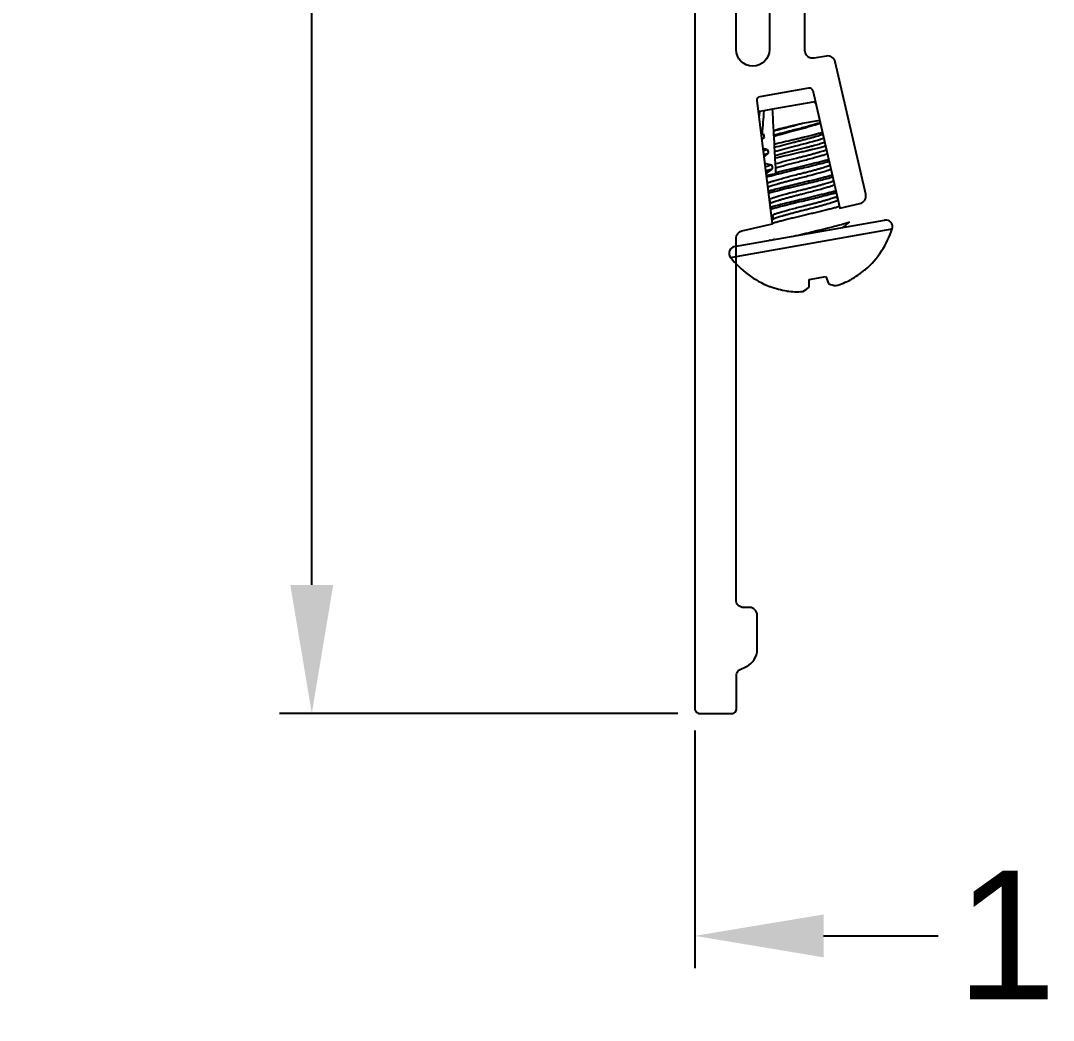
# Model space of a CAD drawing. Extents: x -2.27 to 5.76, y -1.27 to 7.11.
# Drawn here: x -2.268 to -0.262, y -0.596 to 1.346 of the extents above; entities that cross this region are included whole.
import ezdxf

# ---------------------------------------------------------------- set-up
doc = ezdxf.new("R2010")
doc.units = 0
doc.header["$LTSCALE"] = 0.5
doc.header["$MEASUREMENT"] = 0
doc.layers.get('Defpoints').update_dxf_attribs({"linetype": 'CONTINUOUS'})
doc.layers.add('CUST DWG', color=60, linetype='CONTINUOUS', lineweight=20)
doc.layers.add('Hardware', color=242, linetype='CONTINUOUS')
doc.layers.add('Housing', color=150, linetype='CONTINUOUS')
doc.styles.get("Standard").update_dxf_attribs({"font": 'arial.ttf'})
doc.dimstyles.new('LSAD_CustDims', dxfattribs={"dimtxt": 1, "dimasz": 1, "dimexe": 0.0625, "dimexo": 0.042969, "dimgap": 0.0625, "dimtad": 0, "dimtih": 1, "dimtoh": 1, "dimdec": 3, "dimzin": 0, "dimdsep": 46, "dimlunit": 4, "dimtxsty": 'Standard', "dimcen": 0.125, "dimclrd": 256, "dimclre": 256, "dimclrt": 256, "dimadec": 0, "dimazin": 0, "dimtfac": 1, "dimtdec": 3, "dimtix": 1, "dimtofl": 0, "dimtmove": 0, "dimatfit": 3, "dimfxl": 1, "dimfrac": 2, "dimtolj": 1, "dimtzin": 0, "dimarcsym": 0})

# ---------------------------------------------------------------- blocks, each defined once
blk = doc.blocks.new('*D4')
at = {"layer": 'CUST DWG', "lineweight": -2, "ltscale": 0.5, "transparency": 16777216}
for p, q in [((-0.9914, 4.135), (-1.7649, 4.135)), ((-1.7024, 3.885), (-1.7024, 2.2593)), ((-1.7024, 0.25), (-1.7024, 1.8757)), ((-0.9914, 0), (-1.7649, 0))]:
    blk.add_line(p, q, dxfattribs=at)
at = {"layer": 'CUST DWG', "ltscale": 0.5, "transparency": 16777216}
for points in [[(-1.7441, 3.885), (-1.6607, 3.885), (-1.7024, 4.135)], [(-1.7441, 0.25), (-1.6607, 0.25), (-1.7024, 0)]]:
    blk.add_solid(points, dxfattribs=at)
at = {"layer": 'Defpoints', "color": 0, "ltscale": 0.5, "transparency": 16777216}
for p in [(-1.7024, 4.135), (-0.9484, 4.135), (-0.9484, 0)]:
    blk.add_point(p, dxfattribs=at)
at = {"layer": 'CUST DWG', "ltscale": 0.5, "transparency": 16777216, "insert": (-1.7024, 2.0675), "char_height": 0.25, "width": 1.130985, "attachment_point": 5}
blk.add_mtext('\\A1;4 1/8"', dxfattribs=at)
blk = doc.blocks.new('*D5')
at = {"layer": 'CUST DWG', "lineweight": -2, "ltscale": 0.5, "transparency": 16777216}
for p, q in [((-0.9584, -0.033), (-0.9584, -0.4943)), ((0.9584, -0.033), (0.9584, -0.4943)), ((-0.7084, -0.4318), (-0.4857, -0.4318)), ((0.7084, -0.4318), (0.4857, -0.4318))]:
    blk.add_line(p, q, dxfattribs=at)
at = {"layer": 'CUST DWG', "ltscale": 0.5, "transparency": 16777216}
for points in [[(-0.7084, -0.3902), (-0.7084, -0.4735), (-0.9584, -0.4318)], [(0.7084, -0.3902), (0.7084, -0.4735), (0.9584, -0.4318)]]:
    blk.add_solid(points, dxfattribs=at)
at = {"layer": 'Defpoints', "color": 0, "ltscale": 0.5, "transparency": 16777216}
for p in [(-0.9584, 0.01), (0.9584, 0.01), (0.9584, -0.4318)]:
    blk.add_point(p, dxfattribs=at)
at = {"layer": 'CUST DWG', "ltscale": 0.5, "transparency": 16777216, "insert": (0, -0.4318), "char_height": 0.25, "width": 1.736028, "attachment_point": 5}
blk.add_mtext('\\A1;1 7/8"', dxfattribs=at)

msp = doc.modelspace()

# ---------------------------------------------------------------- linework, layer by layer
at = {"layer": 'Hardware', "linetype": 'Continuous', "lineweight": 25, "transparency": 16777216}
for p, q in [((-0.7252, 1.1884), (-0.8073, 1.1739)), ((-0.7235, 1.1849), (-0.7252, 1.1884)), ((-0.8325, 1.1695), (-0.8335, 1.1603)), ((-0.8244, 1.1709), (-0.8325, 1.1695)), ((-0.8073, 1.1739), (-0.8244, 1.1709)), ((-0.7159, 1.1521), (-0.7502, 1.1461)), ((-0.8047, 1.1239), (-0.8051, 1.1319)), ((-0.8037, 1.1056), (-0.8046, 1.1217)), ((-0.803, 1.0921), (-0.8034, 1.1001)), ((-0.8023, 1.0786), (-0.8026, 1.0842)), ((-0.8014, 1.0603), (-0.8018, 1.0682)), ((-0.8007, 1.0482), (-0.8193, 1.0449)), ((-0.8007, 1.0482), (-0.8009, 1.0512)), ((-0.6808, 0.9979), (-0.6821, 1.0053)), ((-0.8131, 0.9984), (-0.8118, 0.991)), ((-0.8077, 0.9676), (-0.8064, 0.9603)), ((-0.8811, 0.9071), (-0.5897, 0.9584)), ((-0.8892, 0.8862), (-0.5751, 0.9416)), ((-0.7366, 0.8431), (-0.7037, 0.8489)), ((-0.7366, 0.8284), (-0.7366, 0.8431)), ((-0.7037, 0.8489), (-0.6986, 0.8351)), ((-0.6282, 0.8622), (-0.6268, 0.8624)), ((-0.8135, 0.8295), (-0.812, 0.8298))]:
    msp.add_line(p, q, dxfattribs=at)
for centre, radius, start, end in [((-0.5875, 0.9456), 0.013, 342.0062, 100), ((-0.7468, 0.9974), 0.1806, 311.6613, 342.0062), ((-0.8789, 0.8942), 0.013, 100, 217.9938), ((-0.7468, 0.9974), 0.1806, 217.9938, 248.3387), ((-0.726, 0.9765), 0.1512, 286.061, 297.6918), ((-0.7468, 0.9996), 0.1815, 300.1187, 310.771), ((-0.7477, 0.9995), 0.1815, 249.229, 259.8813), ((-0.767, 0.8589), 0.0431, 294.8076, 314.868), ((-0.6805, 0.8742), 0.0431, 245.132, 265.1924), ((-0.7593, 0.9706), 0.1512, 262.3082, 273.939)]:
    msp.add_arc(centre, radius, start, end, dxfattribs=at)
for start_param, end_param in [(5.267834, 5.285097), (5.338078, 5.356179), (5.412021, 5.431208)]:
    msp.add_ellipse((-0.8197, 1.4108), major_axis=(0.092, -0.522), ratio=0.122785, start_param=start_param, end_param=end_param, dxfattribs=at)
for points in [[(-0.8244, 1.1709), (-0.8255, 1.1561), (-0.8267, 1.1413), (-0.8278, 1.1264)], [(-0.8051, 1.1326), (-0.8059, 1.1464), (-0.8066, 1.1601), (-0.8073, 1.1739)], [(-0.7502, 1.1461), (-0.7572, 1.1443), (-0.7645, 1.1425), (-0.7721, 1.1407)], [(-0.7721, 1.1405), (-0.7649, 1.1423), (-0.7573, 1.1442), (-0.7502, 1.1461)], [(-0.8278, 1.1264), (-0.8283, 1.1263), (-0.8288, 1.1261), (-0.8292, 1.126)], [(-0.8291, 1.1247), (-0.8281, 1.1251), (-0.8269, 1.1255), (-0.8256, 1.1259)], [(-0.8278, 1.1264), (-0.8271, 1.1262), (-0.8264, 1.1261), (-0.8256, 1.1259)], [(-0.8051, 1.1319), (-0.8051, 1.1321), (-0.8051, 1.1323), (-0.8051, 1.1326)], [(-0.8046, 1.1217), (-0.8046, 1.1224), (-0.8047, 1.1232), (-0.8047, 1.1239)], [(-0.8237, 1.1184), (-0.8251, 1.1173), (-0.8265, 1.1162), (-0.8279, 1.1151)], [(-0.8157, 1.0884), (-0.8185, 1.0863), (-0.8211, 1.0842), (-0.8238, 1.0821)], [(-0.8026, 1.0842), (-0.7909, 1.0873), (-0.7775, 1.0908), (-0.7639, 1.0942)], [(-0.6827, 1.0048), (-0.6825, 1.005), (-0.6823, 1.0051), (-0.6821, 1.0053)], [(-0.8135, 0.9982), (-0.8134, 0.9982), (-0.8132, 0.9981), (-0.813, 0.998)], [(-0.8113, 0.9915), (-0.8117, 0.9911), (-0.8121, 0.9908), (-0.8125, 0.9904)], [(-0.6804, 0.9981), (-0.6806, 0.9981), (-0.6807, 0.9982), (-0.6809, 0.9983)], [(-0.8098, 0.9681), (-0.8091, 0.9678), (-0.8083, 0.9675), (-0.8076, 0.9673)], [(-0.8058, 0.9607), (-0.8068, 0.9599), (-0.8077, 0.9592), (-0.8086, 0.9584)], [(-0.8128, 0.9195), (-0.813, 0.9193), (-0.8132, 0.9192), (-0.8134, 0.919)]]:
    msp.add_open_spline(points, degree=3, dxfattribs=at)
for points, knots in [([(-0.7707, 1.1328), (-0.7628, 1.1348), (-0.7545, 1.1369), (-0.7389, 1.141), (-0.7317, 1.143), (-0.723, 1.1456), (-0.7204, 1.1464), (-0.717, 1.1474), (-0.716, 1.1478), (-0.715, 1.1481)], [0, 0, 0, 0, 0.25, 0.25, 0.5, 0.5, 0.625, 0.625, 0.6912175, 0.6912175, 0.6912175, 0.6912175]), ([(-0.7704, 1.131), (-0.7686, 1.1314), (-0.7651, 1.1323), (-0.7598, 1.1337), (-0.7545, 1.1352), (-0.7493, 1.1366), (-0.7443, 1.138), (-0.7394, 1.1394), (-0.7348, 1.1407), (-0.7303, 1.1421), (-0.7263, 1.1433), (-0.7225, 1.1445), (-0.7191, 1.1456), (-0.7165, 1.1465), (-0.7152, 1.1469), (-0.7147, 1.1471)], [0, 0, 0, 0, 0.048648, 0.0972962, 0.1472754, 0.1972547, 0.2473158, 0.2973769, 0.3488876, 0.4003983, 0.4505383, 0.5006782, 0.5522771, 0.6038759, 0.6284197, 0.6284197, 0.6284197, 0.6284197]), ([(-0.7721, 1.1407), (-0.7779, 1.1393), (-0.7836, 1.138), (-0.7948, 1.1352), (-0.8002, 1.1338), (-0.8051, 1.1326)], [0, 0, 0, 0, 0.5, 0.5, 1, 1, 1, 1]), ([(-0.8051, 1.1319), (-0.8001, 1.1333), (-0.7946, 1.1347), (-0.7833, 1.1377), (-0.7776, 1.1391), (-0.7721, 1.1405)], [0, 0, 0, 0, 0.5, 0.5, 1, 1, 1, 1]), ([(-0.8047, 1.1239), (-0.7996, 1.1253), (-0.7939, 1.1268), (-0.7823, 1.1299), (-0.7764, 1.1314), (-0.7707, 1.1328)], [0, 0, 0, 0, 0.5, 0.5, 1, 1, 1, 1]), ([(-0.8046, 1.1217), (-0.7994, 1.1232), (-0.7939, 1.1247), (-0.7824, 1.1278), (-0.7764, 1.1294), (-0.7704, 1.131)], [0, 0, 0, 0, 0.5, 0.5, 1, 1, 1, 1]), ([(-0.7105, 1.1285), (-0.7111, 1.1283), (-0.7128, 1.1278), (-0.7159, 1.127), (-0.72, 1.1259), (-0.7245, 1.1247), (-0.7293, 1.1235), (-0.7343, 1.1222), (-0.7396, 1.1209), (-0.7452, 1.1196), (-0.7517, 1.118), (-0.7591, 1.1162), (-0.7647, 1.1149), (-0.7674, 1.1143)], [0.3912584, 0.3912584, 0.3912584, 0.3912584, 0.419958, 0.4726258, 0.5252936, 0.5794574, 0.6336212, 0.686859, 0.7400967, 0.7948807, 0.8496647, 0.9243125, 1, 1, 1, 1]), ([(-0.7666, 1.1097), (-0.764, 1.1104), (-0.7585, 1.1117), (-0.7505, 1.1138), (-0.7425, 1.1159), (-0.7349, 1.1179), (-0.728, 1.1199), (-0.7217, 1.1217), (-0.7163, 1.1233), (-0.7124, 1.1245), (-0.7105, 1.1252), (-0.7097, 1.1254)], [0, 0, 0, 0, 0.0884382, 0.1792117, 0.2716125, 0.3648493, 0.4580862, 0.550487, 0.6412605, 0.7296987, 0.7846554, 0.7846554, 0.7846554, 0.7846554]), ([(-0.8281, 1.1169), (-0.828, 1.1169), (-0.8268, 1.1174), (-0.8252, 1.1179), (-0.8237, 1.1184)], [0.6613543, 0.6613543, 0.6613543, 0.6613543, 0.6825629, 1, 1, 1, 1]), ([(-0.7674, 1.1143), (-0.7738, 1.1128), (-0.7801, 1.1113), (-0.7924, 1.1084), (-0.7983, 1.1069), (-0.8037, 1.1056)], [0, 0, 0, 0, 0.5, 0.5, 1, 1, 1, 1]), ([(-0.8034, 1.1001), (-0.8035, 1.1012), (-0.8036, 1.1023), (-0.8036, 1.1034), (-0.8037, 1.1041), (-0.8037, 1.1049), (-0.8037, 1.1056)], [0, 0, 0, 0, 0.0001874354, 0.0001874354, 0.0001874354, 0.0003074882, 0.0003074882, 0.0003074882, 0.0003074882]), ([(-0.8034, 1.1001), (-0.798, 1.1016), (-0.792, 1.1032), (-0.7794, 1.1065), (-0.7729, 1.1082), (-0.7666, 1.1097)], [0, 0, 0, 0, 0.5, 0.5, 1, 1, 1, 1]), ([(-0.7653, 1.102), (-0.7574, 1.104), (-0.749, 1.1061), (-0.7335, 1.1103), (-0.7263, 1.1123), (-0.7175, 1.1148), (-0.715, 1.1156), (-0.7109, 1.1168), (-0.7094, 1.1174), (-0.708, 1.1178)], [0, 0, 0, 0, 0.25, 0.25, 0.5, 0.5, 0.625, 0.625, 0.7281241, 0.7281241, 0.7281241, 0.7281241]), ([(-0.7639, 1.0942), (-0.7604, 1.095), (-0.755, 1.0964), (-0.748, 1.0982), (-0.7425, 1.0996), (-0.7368, 1.1011), (-0.731, 1.1026), (-0.7254, 1.1042), (-0.7201, 1.1056), (-0.7152, 1.107), (-0.7106, 1.1084), (-0.7077, 1.1092), (-0.7062, 1.1097), (-0.7061, 1.1097)], [0, 0, 0, 0, 0.0834251, 0.1260067, 0.1685884, 0.2182514, 0.2679144, 0.3190165, 0.3701187, 0.4198424, 0.4695662, 0.5207354, 0.5248835, 0.5248835, 0.5248835, 0.5248835]), ([(-0.8258, 1.0977), (-0.8254, 1.0976), (-0.8251, 1.0975), (-0.8247, 1.0975), (-0.8224, 1.0969), (-0.8201, 1.0964), (-0.8178, 1.0959)], [0.0001537919, 0.0001537919, 0.0001537919, 0.0001537919, 0.0001810115, 0.0001810115, 0.0001810115, 0.000362095, 0.000362095, 0.000362095, 0.000362095]), ([(-0.8252, 1.0934), (-0.8245, 1.0937), (-0.8236, 1.094), (-0.8213, 1.0948), (-0.8197, 1.0953), (-0.8178, 1.0959)], [0.591415, 0.591415, 0.591415, 0.591415, 0.75, 0.75, 1, 1, 1, 1]), ([(-0.8243, 1.0855), (-0.824, 1.0856), (-0.8228, 1.0861), (-0.8202, 1.087), (-0.8172, 1.0879), (-0.8157, 1.0884)], [0.4391643, 0.4391643, 0.4391643, 0.4391643, 0.5053271, 0.7529688, 1, 1, 1, 1]), ([(-0.803, 1.0921), (-0.7975, 1.0936), (-0.7913, 1.0953), (-0.7784, 1.0987), (-0.7717, 1.1004), (-0.7653, 1.102)], [0, 0, 0, 0, 0.5, 0.5, 1, 1, 1, 1]), ([(-0.8026, 1.0842), (-0.8026, 1.0846), (-0.8027, 1.085), (-0.8027, 1.0854), (-0.8027, 1.0862), (-0.8028, 1.0869), (-0.8028, 1.0877), (-0.8029, 1.0892), (-0.803, 1.0907), (-0.803, 1.0921)], [0.0000695081, 0.0000695081, 0.0000695081, 0.0000695081, 0.0001386637, 0.0001386637, 0.0001386637, 0.0002773283, 0.0002773283, 0.0002773283, 0.0005446923, 0.0005446923, 0.0005446923, 0.0005446923]), ([(-0.7628, 1.0878), (-0.7697, 1.0863), (-0.7765, 1.0847), (-0.7899, 1.0816), (-0.7963, 1.08), (-0.8023, 1.0786)], [0, 0, 0, 0, 0.5, 0.5, 1, 1, 1, 1]), ([(-0.7043, 1.1019), (-0.7056, 1.1015), (-0.7085, 1.1008), (-0.7132, 1.0996), (-0.7183, 1.0983), (-0.7238, 1.097), (-0.7296, 1.0956), (-0.7356, 1.0941), (-0.7432, 1.0923), (-0.7522, 1.0902), (-0.7592, 1.0886), (-0.7628, 1.0878)], [0.4542733, 0.4542733, 0.4542733, 0.4542733, 0.5038226, 0.5579182, 0.6120137, 0.6652134, 0.718413, 0.7731576, 0.8279021, 0.9131695, 1, 1, 1, 1]), ([(-0.7612, 1.0789), (-0.7585, 1.0796), (-0.7531, 1.081), (-0.745, 1.083), (-0.7371, 1.0851), (-0.7295, 1.0872), (-0.7225, 1.0891), (-0.7163, 1.0909), (-0.7109, 1.0925), (-0.7065, 1.0939), (-0.704, 1.0947), (-0.7029, 1.0952), (-0.7028, 1.0952)], [0, 0, 0, 0, 0.0884352, 0.1792057, 0.2716034, 0.3648371, 0.4580708, 0.5504685, 0.641239, 0.7296742, 0.8181094, 0.8273299, 0.8273299, 0.8273299, 0.8273299]), ([(-0.7599, 1.0712), (-0.7519, 1.0732), (-0.7436, 1.0753), (-0.728, 1.0795), (-0.7208, 1.0815), (-0.7121, 1.084), (-0.7095, 1.0848), (-0.7051, 1.0862), (-0.7033, 1.0868), (-0.7015, 1.0875), (-0.7013, 1.0876), (-0.701, 1.0877)], [0, 0, 0, 0, 0.25, 0.25, 0.5, 0.5, 0.625, 0.625, 0.75, 0.75, 0.7695298, 0.7695298, 0.7695298, 0.7695298]), ([(-0.8222, 1.0686), (-0.8217, 1.0685), (-0.8213, 1.0684), (-0.8208, 1.0683), (-0.8171, 1.0675), (-0.8133, 1.0667), (-0.8095, 1.066)], [0.0002582975, 0.0002582975, 0.0002582975, 0.0002582975, 0.000293784, 0.000293784, 0.000293784, 0.000587968, 0.000587968, 0.000587968, 0.000587968]), ([(-0.8214, 1.062), (-0.821, 1.0621), (-0.8206, 1.0623), (-0.8177, 1.0635), (-0.8142, 1.0646), (-0.8095, 1.066)], [0.4193897, 0.4193897, 0.4193897, 0.4193897, 0.5, 0.5, 1, 1, 1, 1]), ([(-0.8018, 1.0682), (-0.8019, 1.0699), (-0.802, 1.0717), (-0.8021, 1.0735), (-0.8021, 1.0744), (-0.8021, 1.0753), (-0.8022, 1.0762), (-0.8022, 1.077), (-0.8023, 1.0778), (-0.8023, 1.0786)], [0, 0, 0, 0, 0.0003045363, 0.0003045363, 0.0003045363, 0.0004568481, 0.0004568481, 0.0004568481, 0.000587397, 0.000587397, 0.000587397, 0.000587397]), ([(-0.8018, 1.0682), (-0.7961, 1.0698), (-0.7895, 1.0716), (-0.7755, 1.0753), (-0.7682, 1.0772), (-0.7612, 1.0789)], [0, 0, 0, 0, 0.5, 0.5, 1, 1, 1, 1]), ([(-0.8014, 1.0603), (-0.7956, 1.0619), (-0.7889, 1.0637), (-0.7746, 1.0675), (-0.767, 1.0695), (-0.7599, 1.0712)], [0, 0, 0, 0, 0.5, 0.5, 1, 1, 1, 1]), ([(-0.7582, 1.0616), (-0.7548, 1.0624), (-0.7479, 1.064), (-0.7377, 1.0665), (-0.7277, 1.0689), (-0.7181, 1.0713), (-0.7093, 1.0736), (-0.7029, 1.0753), (-0.6994, 1.0762), (-0.6985, 1.0765)], [0, 0, 0, 0, 0.0755779, 0.1531431, 0.2320928, 0.3117535, 0.3914142, 0.4703638, 0.5034405, 0.5034405, 0.5034405, 0.5034405]), ([(-0.7575, 1.0578), (-0.7475, 1.0601), (-0.737, 1.0626), (-0.7173, 1.0675), (-0.7082, 1.0698), (-0.6997, 1.0721), (-0.6986, 1.0724), (-0.6976, 1.0727)], [0, 0, 0, 0, 0.25, 0.25, 0.5, 0.5, 0.5377032, 0.5377032, 0.5377032, 0.5377032]), ([(-0.7558, 1.0482), (-0.7531, 1.0488), (-0.7477, 1.0502), (-0.7396, 1.0523), (-0.7317, 1.0544), (-0.7241, 1.0564), (-0.7171, 1.0583), (-0.7109, 1.0601), (-0.7055, 1.0617), (-0.701, 1.0631), (-0.6979, 1.0642), (-0.6964, 1.0648), (-0.6958, 1.065)], [0, 0, 0, 0, 0.0884346, 0.1792045, 0.2716016, 0.3648347, 0.4580677, 0.5504648, 0.6412347, 0.7296693, 0.8181039, 0.8775242, 0.8775242, 0.8775242, 0.8775242]), ([(-0.8204, 1.0541), (-0.8203, 1.0541), (-0.8193, 1.0546), (-0.8172, 1.0554), (-0.8129, 1.0568), (-0.8092, 1.058), (-0.8074, 1.0585)], [0.2455385, 0.2455385, 0.2455385, 0.2455385, 0.2714058, 0.5169233, 0.7561037, 1, 1, 1, 1]), ([(-0.8074, 1.0585), (-0.8104, 1.0563), (-0.8134, 1.054), (-0.8164, 1.0517), (-0.8175, 1.0508), (-0.8186, 1.0499), (-0.8198, 1.0491)], [0, 0, 0, 0, 0.0002885862, 0.0002885862, 0.0002885862, 0.0003972102, 0.0003972102, 0.0003972102, 0.0003972102]), ([(-0.819, 1.0424), (-0.8174, 1.0429), (-0.8135, 1.0439), (-0.8064, 1.0458), (-0.7975, 1.0481), (-0.788, 1.0505), (-0.7779, 1.0529), (-0.7677, 1.0554), (-0.7609, 1.057), (-0.7575, 1.0578)], [0.4760484, 0.4760484, 0.4760484, 0.4760484, 0.5296362, 0.6085858, 0.6882465, 0.7679072, 0.8468569, 0.9244221, 1, 1, 1, 1]), ([(-0.8175, 1.0304), (-0.8167, 1.0309), (-0.8155, 1.0314), (-0.8124, 1.0326), (-0.8105, 1.0332), (-0.8061, 1.0346), (-0.8035, 1.0354), (-0.7948, 1.0379), (-0.7876, 1.0399), (-0.772, 1.0441), (-0.7637, 1.0462), (-0.7558, 1.0482)], [0.1221734, 0.1221734, 0.1221734, 0.1221734, 0.25, 0.25, 0.375, 0.375, 0.5, 0.5, 0.75, 0.75, 1, 1, 1, 1]), ([(-0.8009, 1.0512), (-0.8009, 1.052), (-0.801, 1.0528), (-0.801, 1.0536), (-0.8011, 1.0547), (-0.8011, 1.0559), (-0.8012, 1.057), (-0.8012, 1.0581), (-0.8013, 1.0592), (-0.8014, 1.0603)], [0, 0, 0, 0, 0.0001386643, 0.0001386643, 0.0001386643, 0.0003506124, 0.0003506124, 0.0003506124, 0.0005626753, 0.0005626753, 0.0005626753, 0.0005626753]), ([(-0.8009, 1.0512), (-0.7944, 1.0529), (-0.7873, 1.0546), (-0.7728, 1.0582), (-0.7653, 1.0599), (-0.7582, 1.0616)], [0, 0, 0, 0, 0.5, 0.5, 1, 1, 1, 1]), ([(-0.7544, 1.0405), (-0.7465, 1.0424), (-0.7382, 1.0446), (-0.7226, 1.0487), (-0.7154, 1.0507), (-0.7067, 1.0533), (-0.7041, 1.054), (-0.6997, 1.0554), (-0.6979, 1.056), (-0.6955, 1.0569), (-0.6947, 1.0572), (-0.6941, 1.0575)], [0, 0, 0, 0, 0.25, 0.25, 0.5, 0.5, 0.625, 0.625, 0.75, 0.75, 0.8187201, 0.8187201, 0.8187201, 0.8187201]), ([(-0.7527, 1.0309), (-0.7494, 1.0316), (-0.7425, 1.0333), (-0.7323, 1.0357), (-0.7223, 1.0382), (-0.7127, 1.0406), (-0.7038, 1.0428), (-0.6968, 1.0447), (-0.6929, 1.0457), (-0.6915, 1.0461)], [0, 0, 0, 0, 0.0755779, 0.1531431, 0.2320928, 0.3117535, 0.3914142, 0.4703638, 0.5214707, 0.5214707, 0.5214707, 0.5214707]), ([(-0.8165, 1.0224), (-0.8161, 1.0227), (-0.8152, 1.0232), (-0.8127, 1.0243), (-0.8092, 1.0255), (-0.8047, 1.0269), (-0.7994, 1.0285), (-0.7931, 1.0303), (-0.7861, 1.0322), (-0.7786, 1.0343), (-0.7706, 1.0364), (-0.7625, 1.0384), (-0.7571, 1.0398), (-0.7544, 1.0405)], [0.0144535, 0.0144535, 0.0144535, 0.0144535, 0.0911262, 0.1818961, 0.2703307, 0.3587653, 0.4495352, 0.5419323, 0.6351653, 0.7283984, 0.8207955, 0.9115654, 1, 1, 1, 1]), ([(-0.8156, 1.0151), (-0.8137, 1.0157), (-0.8116, 1.0162), (-0.802, 1.0188), (-0.7929, 1.0211), (-0.7732, 1.026), (-0.7627, 1.0285), (-0.7527, 1.0309)], [0.4246885, 0.4246885, 0.4246885, 0.4246885, 0.5, 0.5, 0.75, 0.75, 1, 1, 1, 1]), ([(-0.8151, 1.0112), (-0.8131, 1.0118), (-0.8087, 1.013), (-0.8009, 1.015), (-0.7921, 1.0173), (-0.7825, 1.0197), (-0.7725, 1.0221), (-0.7623, 1.0246), (-0.7554, 1.0262), (-0.7521, 1.027)], [0.457053, 0.457053, 0.457053, 0.457053, 0.5296362, 0.6085858, 0.6882465, 0.7679072, 0.8468569, 0.9244221, 1, 1, 1, 1]), ([(-0.7521, 1.027), (-0.7421, 1.0293), (-0.7315, 1.0319), (-0.7119, 1.0367), (-0.7028, 1.0391), (-0.6937, 1.0415), (-0.6921, 1.0419), (-0.6906, 1.0423)], [0, 0, 0, 0, 0.25, 0.25, 0.5, 0.5, 0.5571874, 0.5571874, 0.5571874, 0.5571874]), ([(-0.7504, 1.0174), (-0.7477, 1.0181), (-0.7423, 1.0194), (-0.7342, 1.0215), (-0.7262, 1.0236), (-0.7187, 1.0256), (-0.7117, 1.0276), (-0.7054, 1.0293), (-0.7001, 1.0309), (-0.6956, 1.0323), (-0.6921, 1.0336), (-0.6899, 1.0344), (-0.6891, 1.0349), (-0.6889, 1.035)], [0, 0, 0, 0, 0.0884346, 0.1792045, 0.2716016, 0.3648347, 0.4580677, 0.5504648, 0.6412347, 0.7296693, 0.8181039, 0.9088738, 0.9462246, 0.9462246, 0.9462246, 0.9462246]), ([(-0.749, 1.0097), (-0.7411, 1.0117), (-0.7328, 1.0138), (-0.7172, 1.0179), (-0.71, 1.0199), (-0.7013, 1.0225), (-0.6987, 1.0233), (-0.6943, 1.0246), (-0.6924, 1.0252), (-0.6892, 1.0265), (-0.688, 1.027), (-0.6872, 1.0276)], [0, 0, 0, 0, 0.25, 0.25, 0.5, 0.5, 0.625, 0.625, 0.75, 0.75, 0.8849701, 0.8849701, 0.8849701, 0.8849701]), ([(-0.8131, 0.9984), (-0.8132, 0.9991), (-0.8116, 1.0001), (-0.8069, 1.0018), (-0.8051, 1.0024), (-0.8007, 1.0038), (-0.7981, 1.0046), (-0.7894, 1.0071), (-0.7822, 1.0091), (-0.7666, 1.0133), (-0.7583, 1.0154), (-0.7504, 1.0174)], [0, 0, 0, 0, 0.25, 0.25, 0.375, 0.375, 0.5, 0.5, 0.75, 0.75, 1, 1, 1, 1]), ([(-0.8113, 0.9915), (-0.8108, 0.9918), (-0.81, 0.9924), (-0.8073, 0.9935), (-0.8038, 0.9947), (-0.7993, 0.9961), (-0.7939, 0.9977), (-0.7877, 0.9995), (-0.7807, 1.0015), (-0.7731, 1.0035), (-0.7652, 1.0056), (-0.7571, 1.0077), (-0.7517, 1.009), (-0.749, 1.0097)], [0, 0, 0, 0, 0.091126, 0.181896, 0.270331, 0.358765, 0.449535, 0.541932, 0.635165, 0.728398, 0.820796, 0.911565, 1, 1, 1, 1]), ([(-0.7473, 1.0001), (-0.7439, 1.0009), (-0.7371, 1.0025), (-0.7269, 1.0049), (-0.7168, 1.0074), (-0.7073, 1.0098), (-0.6984, 1.012), (-0.6908, 1.0141), (-0.6864, 1.0152), (-0.6845, 1.0158)], [0, 0, 0, 0, 0.0755779, 0.1531431, 0.2320928, 0.3117535, 0.3914142, 0.4703638, 0.5401777, 0.5401777, 0.5401777, 0.5401777]), ([(-0.7466, 0.9962), (-0.7366, 0.9986), (-0.7261, 1.0011), (-0.7064, 1.006), (-0.6973, 1.0083), (-0.6877, 1.0109), (-0.6856, 1.0114), (-0.6836, 1.012)], [0, 0, 0, 0, 0.25, 0.25, 0.5, 0.5, 0.5775224, 0.5775224, 0.5775224, 0.5775224]), ([(-0.7449, 0.9866), (-0.7423, 0.9873), (-0.7368, 0.9886), (-0.7287, 0.9907), (-0.7208, 0.9928), (-0.7132, 0.9948), (-0.7062, 0.9968), (-0.7, 0.9986), (-0.6946, 1.0002), (-0.6902, 1.0016), (-0.6866, 1.0028), (-0.684, 1.0039), (-0.6831, 1.0045), (-0.6827, 1.0048)], [0, 0, 0, 0, 0.088435, 0.179204, 0.271602, 0.364835, 0.458068, 0.550465, 0.641235, 0.729669, 0.818104, 0.908874, 1, 1, 1, 1]), ([(-0.8117, 0.9839), (-0.8094, 0.9846), (-0.8068, 0.9853), (-0.7966, 0.988), (-0.7875, 0.9903), (-0.7678, 0.9952), (-0.7573, 0.9977), (-0.7473, 1.0001)], [0.4032542, 0.4032542, 0.4032542, 0.4032542, 0.5, 0.5, 0.75, 0.75, 1, 1, 1, 1]), ([(-0.8113, 0.98), (-0.8109, 0.9801), (-0.8084, 0.9808), (-0.8034, 0.9822), (-0.7955, 0.9843), (-0.7867, 0.9865), (-0.7771, 0.9889), (-0.7671, 0.9914), (-0.7569, 0.9938), (-0.75, 0.9954), (-0.7466, 0.9962)], [0.4372386, 0.4372386, 0.4372386, 0.4372386, 0.4520709, 0.5296362, 0.6085858, 0.6882465, 0.7679072, 0.8468569, 0.9244221, 1, 1, 1, 1]), ([(-0.8079, 0.9527), (-0.8071, 0.9529), (-0.8042, 0.9537), (-0.7987, 0.9552), (-0.7908, 0.9573), (-0.7819, 0.9596), (-0.7724, 0.962), (-0.7623, 0.9644), (-0.7521, 0.9669), (-0.7419, 0.9693), (-0.7316, 0.9717), (-0.7214, 0.9742), (-0.7114, 0.9766), (-0.7018, 0.979), (-0.693, 0.9813), (-0.6851, 0.9833), (-0.6802, 0.9847), (-0.6778, 0.9854), (-0.6775, 0.9854)], [0.1831141, 0.1831141, 0.1831141, 0.1831141, 0.2001443, 0.2402243, 0.2810197, 0.3221825, 0.3633452, 0.4041406, 0.4442206, 0.4832737, 0.5223268, 0.5624068, 0.6032021, 0.6443649, 0.6855277, 0.7263231, 0.7664031, 0.7724677, 0.7724677, 0.7724677, 0.7724677]), ([(-0.8077, 0.9676), (-0.8078, 0.9683), (-0.8061, 0.9693), (-0.8015, 0.9711), (-0.7997, 0.9717), (-0.7953, 0.973), (-0.7927, 0.9738), (-0.784, 0.9764), (-0.7767, 0.9784), (-0.7612, 0.9825), (-0.7528, 0.9846), (-0.7449, 0.9866)], [0, 0, 0, 0, 0.25, 0.25, 0.375, 0.375, 0.5, 0.5, 0.75, 0.75, 1, 1, 1, 1]), ([(-0.8058, 0.9607), (-0.8054, 0.961), (-0.8045, 0.9616), (-0.8019, 0.9628), (-0.7983, 0.964), (-0.7939, 0.9654), (-0.7885, 0.967), (-0.7823, 0.9687), (-0.7753, 0.9707), (-0.7677, 0.9727), (-0.7598, 0.9748), (-0.7517, 0.9769), (-0.7436, 0.9789), (-0.7355, 0.9809), (-0.7274, 0.983), (-0.7195, 0.9851), (-0.7119, 0.9871), (-0.7049, 0.9891), (-0.6986, 0.9909), (-0.6933, 0.9925), (-0.6888, 0.9939), (-0.6853, 0.9951), (-0.6827, 0.9962), (-0.681, 0.9972), (-0.6809, 0.9977), (-0.6808, 0.9979)], [0, 0, 0, 0, 0.043507, 0.086844, 0.129067, 0.171289, 0.214626, 0.25874, 0.303253, 0.347767, 0.391881, 0.435218, 0.47744, 0.519662, 0.562999, 0.607113, 0.651627, 0.69614, 0.740254, 0.783591, 0.825813, 0.868036, 0.911373, 0.955487, 1, 1, 1, 1]), ([(-0.7668, 0.9272), (-0.7606, 0.9288), (-0.7542, 0.9303), (-0.7413, 0.9334), (-0.7351, 0.9348), (-0.7223, 0.9379), (-0.7158, 0.9394), (-0.7033, 0.9425), (-0.6972, 0.944), (-0.686, 0.9469), (-0.681, 0.9482), (-0.6722, 0.9506), (-0.6686, 0.9516), (-0.6621, 0.9535), (-0.6595, 0.9545), (-0.658, 0.9552)], [0, 0, 0, 0, 0.125, 0.125, 0.25, 0.25, 0.375, 0.375, 0.5, 0.5, 0.625, 0.625, 0.75, 0.75, 0.8966935, 0.8966935, 0.8966935, 0.8966935]), ([(-0.6708, 0.9441), (-0.6689, 0.9457), (-0.6645, 0.9494), (-0.6601, 0.9532), (-0.6575, 0.9554)], [0, 0, 0, 0, 0.3965952, 0.9479299, 0.9479299, 0.9479299, 0.9479299]), ([(-0.8103, 0.9196), (-0.8089, 0.92), (-0.8069, 0.9207), (-0.8044, 0.9214), (-0.8036, 0.9216)], [0, 0, 0, 0, 0.04579809, 0.06432015, 0.06432015, 0.06432015, 0.06432015])]:
    msp.add_open_spline(points, degree=3, knots=knots, dxfattribs=at)
at = {"layer": 'Housing', "linetype": 'Continuous', "transparency": 16777216}
for points in [[(-0.9584, 4.125), (-0.9584, 0.01, 0.414591), (-0.9484, 0.0002), (-0.8874, 0, 0.414214), (-0.8774, 0.01), (-0.8774, 0.0758, -0.287834), (-0.8717, 0.0848), (-0.8581, 0.0914, 0.287839), (-0.8372, 0.1247), (-0.8372, 0.191, 0.414214), (-0.8522, 0.206), (-0.8634, 0.206, -0.414214), (-0.8784, 0.221), (-0.8784, 0.9233, -0.349315), (-0.8668, 0.9379), (-0.8078, 0.9515), (-0.8372, 1.1909, -0.399063), (-0.8315, 1.1987), (-0.7373, 1.2153, -0.399063), (-0.7292, 1.21), (-0.6766, 0.9817), (-0.6377, 0.9907, 0.414214), (-0.6264, 1.0087), (-0.6857, 1.2658, 0.399063), (-0.7029, 1.2772), (-0.7269, 1.273, -0.466308), (-0.7445, 1.2877), (-0.7445, 1.4754, 1)], [(-0.8134, 1.4754), (-0.8134, 1.2902, -1), (-0.8784, 1.2902), (-0.8784, 2.7198, -1)]]:
    msp.add_lwpolyline(points, format="xyb", dxfattribs=at)

# ---------------------------------------------------------------- dimensions: what is measured, and where the dimension line sits
at = {"layer": 'CUST DWG', "ltscale": 0.5, "transparency": 16777216}
dim = msp.add_linear_dim(base=(-1.7024, 4.135), p1=(-0.9484, 0), p2=(-0.9484, 4.135), angle=90, dimstyle='LSAD_CustDims', override={"dimtxt": 0.25, "dimasz": 0.25}, dxfattribs=at)
dim.commit()
dim.dimension.update_dxf_attribs({"geometry": '*D4', "text_midpoint": (-1.7024, 2.0675), "dimtype": 160})
dim = msp.add_linear_dim(base=(0.9584, -0.4318), p1=(-0.9584, 0.01), p2=(0.9584, 0.01), dimstyle='LSAD_CustDims', override={"dimtxt": 0.25, "dimasz": 0.25}, dxfattribs=at)
dim.commit()
dim.dimension.update_dxf_attribs({"geometry": '*D5', "text_midpoint": (0, -0.4318), "dimtype": 160})

doc.saveas('drawing.dxf')
